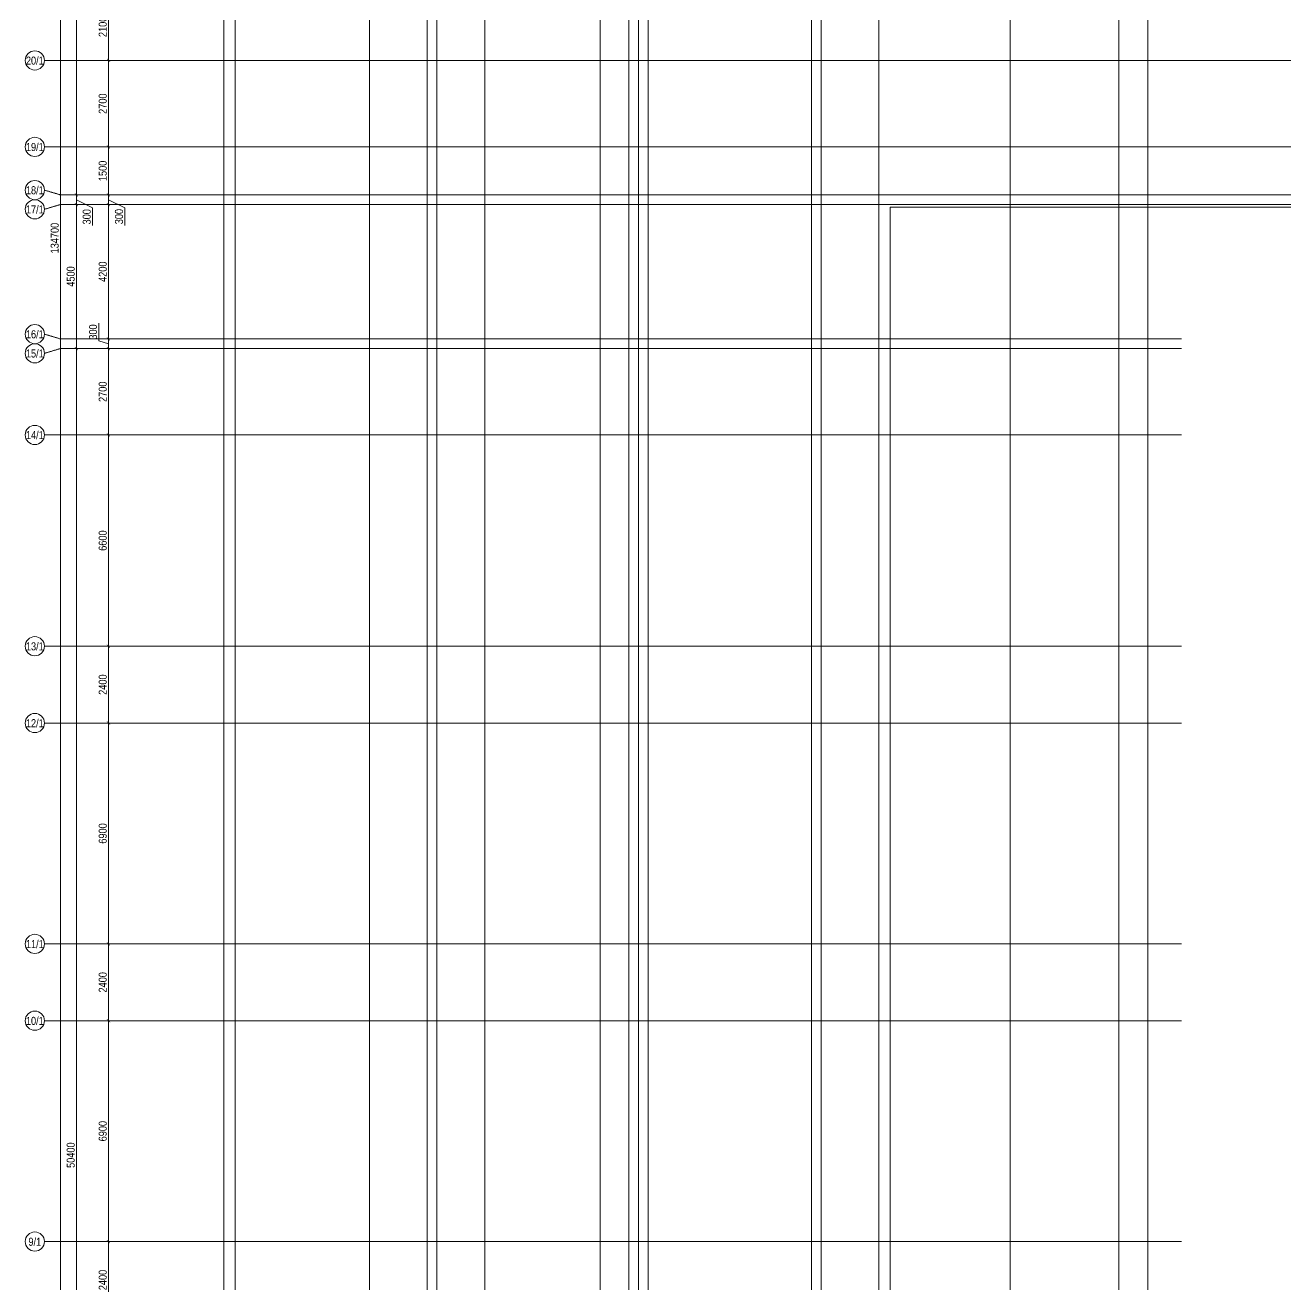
# Model space of a CAD drawing. Header units: millimetres. Extents: x -65509 to 912790, y 446 to 713294.
# Drawn here: x 102768 to 142133, y 592411 to 631762 of the extents above; entities that cross this region are included whole.
import ezdxf
from ezdxf.enums import TextEntityAlignment as Align

# ---------------------------------------------------------------- set-up
doc = ezdxf.new("R2010")
doc.units = ezdxf.units.MM
doc.linetypes.add('CENTER2', pattern=[28.575, 19.05, -3.175, 3.175, -3.175])
doc.linetypes.add('DASHED', pattern=[19.05, 12.7, -6.35])
doc.layers.get('Defpoints').update_dxf_attribs({"color": 250})
doc.layers.add('АР_Делит', color=250, linetype='Continuous', lineweight=0, plot=False)
doc.layers.add('РД_Оси_100', color=250, linetype='Continuous', lineweight=0)
doc.layers.add('РД_Оси_размер', color=250, linetype='Continuous', lineweight=0)
doc.styles.add('style1', font='ARIALN.TTF')
doc.styles.add('ккк', font='isocpeur.ttf', dxfattribs={"width": 0.85, "oblique": 15})
doc.dimstyles.new('Dim100_ареал', dxfattribs={"dimscale": 100, "dimtxt": 2.5, "dimasz": 1, "dimexe": 1, "dimexo": 1, "dimgap": 0.5, "dimtad": 1, "dimzin": 12, "dimdsep": 46, "dimtxsty": 'style1', "dimblk": 'ARCHTICK', "dimcen": 1, "dimdle": 1, "dimclrd": 256, "dimclre": 256, "dimaunit": 1, "dimadec": 0, "dimazin": 3, "dimtfac": 1, "dimtmove": 1, "dimatfit": 3, "dimldrblk": 'OPEN30', "dimfxl": 4, "dimfxlon": 1, "dimtolj": 1, "dimtzin": 0, "dimlwd": 9, "dimlwe": 9, "dimarcsym": 0})

# ---------------------------------------------------------------- blocks, each defined once
blk = doc.blocks.new('A-iden')
at = {"linetype": 'Continuous', "lineweight": 5}
blk.add_circle((0, -4), 3, dxfattribs=at)
at = {"color": 0, "linetype": 'Continuous', "lineweight": 20, "style": 'ккк', "width": 0.85}
blk.add_attdef('ID', text='', height=8, dxfattribs=at).set_placement((0.31, -3.85), align=Align.MIDDLE_CENTER)
blk = doc.blocks.new('_ArchTick')
at = {"color": 0, "linetype": 'ByBlock', "const_width": 0.15}
blk.add_lwpolyline([(-0.5, -0.5), (0.5, 0.5)], dxfattribs=at)
blk = doc.blocks.new('*D245')
at = {"layer": 'Defpoints', "color": 0, "transparency": 16777216}
for p in [(-5455, 134700), (-2955, 134700), (-2955, 0)]:
    blk.add_point(p, dxfattribs=at)
at = {"layer": 'РД_Оси_размер', "color": 0, "lineweight": 5, "transparency": 16777216}
for p, q in [((-5255, 134700), (-5555, 134700)), ((-5455, -100), (-5455, 134800)), ((-5255, 0), (-5555, 0))]:
    blk.add_line(p, q, dxfattribs=at)
at = {"layer": 'РД_Оси_размер', "color": 0, "lineweight": 5, "transparency": 16777216, "xscale": 100, "yscale": 100, "zscale": 100}
for p, rotation in [((-5455, 134700), 90), ((-5455, 0), 270)]:
    blk.add_blockref('_ArchTick', p, dxfattribs=dict(at, rotation=rotation))
at = {"layer": 'РД_Оси_размер', "color": 0, "transparency": 16777216, "insert": (-5633, 67350), "char_height": 250, "attachment_point": 5, "rotation": 90, "style": 'style1'}
blk.add_mtext('\\A1;134700', dxfattribs=at)
blk = doc.blocks.new('_Open30')
at = {"color": 0, "linetype": 'ByBlock', "lineweight": -2}
for p, q in [((-1, 0.27), (0, 0)), ((0, 0), (-1, -0.27)), ((0, 0), (-1, 0))]:
    blk.add_line(p, q, dxfattribs=at)
blk = doc.blocks.new('*D251')
at = {"layer": 'Defpoints', "color": 0, "transparency": 16777216}
for p in [(-3955, 36000), (-2955, 36000), (-2955, 33600)]:
    blk.add_point(p, dxfattribs=at)
at = {"layer": 'РД_Оси_размер', "color": 0, "lineweight": 5, "transparency": 16777216}
for p, q in [((-3755, 36000), (-4055, 36000)), ((-3955, 33500), (-3955, 36100)), ((-3755, 33600), (-4055, 33600))]:
    blk.add_line(p, q, dxfattribs=at)
at = {"layer": 'РД_Оси_размер', "color": 0, "lineweight": 5, "transparency": 16777216, "xscale": 100, "yscale": 100, "zscale": 100}
for p, rotation in [((-3955, 36000), 90), ((-3955, 33600), 270)]:
    blk.add_blockref('_ArchTick', p, dxfattribs=dict(at, rotation=rotation))
at = {"layer": 'РД_Оси_размер', "color": 0, "transparency": 16777216, "insert": (-4133, 34800), "char_height": 250, "attachment_point": 5, "rotation": 90, "style": 'style1'}
blk.add_mtext('\\A1;2400', dxfattribs=at)
blk = doc.blocks.new('*D252')
at = {"layer": 'Defpoints', "color": 0, "transparency": 16777216}
for p in [(-3955, 42900), (-2955, 42900), (-2955, 36000)]:
    blk.add_point(p, dxfattribs=at)
at = {"layer": 'РД_Оси_размер', "color": 0, "lineweight": 5, "transparency": 16777216}
for p, q in [((-3955, 35900), (-3955, 43000)), ((-3755, 42900), (-4055, 42900)), ((-3755, 36000), (-4055, 36000))]:
    blk.add_line(p, q, dxfattribs=at)
at = {"layer": 'РД_Оси_размер', "color": 0, "lineweight": 5, "transparency": 16777216, "xscale": 100, "yscale": 100, "zscale": 100}
for p, rotation in [((-3955, 42900), 90), ((-3955, 36000), 270)]:
    blk.add_blockref('_ArchTick', p, dxfattribs=dict(at, rotation=rotation))
at = {"layer": 'РД_Оси_размер', "color": 0, "transparency": 16777216, "insert": (-4133, 39450), "char_height": 250, "attachment_point": 5, "rotation": 90, "style": 'style1'}
blk.add_mtext('\\A1;6900', dxfattribs=at)
blk = doc.blocks.new('*D253')
at = {"layer": 'Defpoints', "color": 0, "transparency": 16777216}
for p in [(-3955, 45300), (-2955, 45300), (-2955, 42900)]:
    blk.add_point(p, dxfattribs=at)
at = {"layer": 'РД_Оси_размер', "color": 0, "lineweight": 5, "transparency": 16777216}
for p, q in [((-3755, 45300), (-4055, 45300)), ((-3955, 42800), (-3955, 45400)), ((-3755, 42900), (-4055, 42900))]:
    blk.add_line(p, q, dxfattribs=at)
at = {"layer": 'РД_Оси_размер', "color": 0, "lineweight": 5, "transparency": 16777216, "xscale": 100, "yscale": 100, "zscale": 100}
for p, rotation in [((-3955, 45300), 90), ((-3955, 42900), 270)]:
    blk.add_blockref('_ArchTick', p, dxfattribs=dict(at, rotation=rotation))
at = {"layer": 'РД_Оси_размер', "color": 0, "transparency": 16777216, "insert": (-4133, 44100), "char_height": 250, "attachment_point": 5, "rotation": 90, "style": 'style1'}
blk.add_mtext('\\A1;2400', dxfattribs=at)
blk = doc.blocks.new('*D254')
at = {"layer": 'Defpoints', "color": 0, "transparency": 16777216}
for p in [(-3955, 52200), (-2955, 52200), (-2955, 45300)]:
    blk.add_point(p, dxfattribs=at)
at = {"layer": 'РД_Оси_размер', "color": 0, "lineweight": 5, "transparency": 16777216}
for p, q in [((-3755, 52200), (-4055, 52200)), ((-3955, 45200), (-3955, 52300)), ((-3755, 45300), (-4055, 45300))]:
    blk.add_line(p, q, dxfattribs=at)
at = {"layer": 'РД_Оси_размер', "color": 0, "lineweight": 5, "transparency": 16777216, "xscale": 100, "yscale": 100, "zscale": 100}
for p, rotation in [((-3955, 52200), 90), ((-3955, 45300), 270)]:
    blk.add_blockref('_ArchTick', p, dxfattribs=dict(at, rotation=rotation))
at = {"layer": 'РД_Оси_размер', "color": 0, "transparency": 16777216, "insert": (-4133, 48750), "char_height": 250, "attachment_point": 5, "rotation": 90, "style": 'style1'}
blk.add_mtext('\\A1;6900', dxfattribs=at)
blk = doc.blocks.new('*D255')
at = {"layer": 'Defpoints', "color": 0, "transparency": 16777216}
for p in [(-3955, 54600), (-2955, 54600), (-2955, 52200)]:
    blk.add_point(p, dxfattribs=at)
at = {"layer": 'РД_Оси_размер', "color": 0, "lineweight": 5, "transparency": 16777216}
for p, q in [((-3755, 54600), (-4055, 54600)), ((-3955, 52100), (-3955, 54700)), ((-3755, 52200), (-4055, 52200))]:
    blk.add_line(p, q, dxfattribs=at)
at = {"layer": 'РД_Оси_размер', "color": 0, "lineweight": 5, "transparency": 16777216, "xscale": 100, "yscale": 100, "zscale": 100}
for p, rotation in [((-3955, 54600), 90), ((-3955, 52200), 270)]:
    blk.add_blockref('_ArchTick', p, dxfattribs=dict(at, rotation=rotation))
at = {"layer": 'РД_Оси_размер', "color": 0, "transparency": 16777216, "insert": (-4133, 53400), "char_height": 250, "attachment_point": 5, "rotation": 90, "style": 'style1'}
blk.add_mtext('\\A1;2400', dxfattribs=at)
blk = doc.blocks.new('*D256')
at = {"layer": 'Defpoints', "color": 0, "transparency": 16777216}
for p in [(-3955, 61200), (-2955, 61200), (-2955, 54600)]:
    blk.add_point(p, dxfattribs=at)
at = {"layer": 'РД_Оси_размер', "color": 0, "lineweight": 5, "transparency": 16777216}
for p, q in [((-3755, 61200), (-4055, 61200)), ((-3955, 54500), (-3955, 61300)), ((-3755, 54600), (-4055, 54600))]:
    blk.add_line(p, q, dxfattribs=at)
at = {"layer": 'РД_Оси_размер', "color": 0, "lineweight": 5, "transparency": 16777216, "xscale": 100, "yscale": 100, "zscale": 100}
for p, rotation in [((-3955, 61200), 90), ((-3955, 54600), 270)]:
    blk.add_blockref('_ArchTick', p, dxfattribs=dict(at, rotation=rotation))
at = {"layer": 'РД_Оси_размер', "color": 0, "transparency": 16777216, "insert": (-4133, 57900), "char_height": 250, "attachment_point": 5, "rotation": 90, "style": 'style1'}
blk.add_mtext('\\A1;6600', dxfattribs=at)
blk = doc.blocks.new('*D257')
at = {"layer": 'Defpoints', "color": 0, "transparency": 16777216}
for p in [(-3955, 63900), (-2955, 63900), (-2955, 61200)]:
    blk.add_point(p, dxfattribs=at)
at = {"layer": 'РД_Оси_размер', "color": 0, "lineweight": 5, "transparency": 16777216}
for p, q in [((-3755, 63900), (-4055, 63900)), ((-3955, 61100), (-3955, 64000)), ((-3755, 61200), (-4055, 61200))]:
    blk.add_line(p, q, dxfattribs=at)
at = {"layer": 'РД_Оси_размер', "color": 0, "lineweight": 5, "transparency": 16777216, "xscale": 100, "yscale": 100, "zscale": 100}
for p, rotation in [((-3955, 63900), 90), ((-3955, 61200), 270)]:
    blk.add_blockref('_ArchTick', p, dxfattribs=dict(at, rotation=rotation))
at = {"layer": 'РД_Оси_размер', "color": 0, "transparency": 16777216, "insert": (-4133, 62550), "char_height": 250, "attachment_point": 5, "rotation": 90, "style": 'style1'}
blk.add_mtext('\\A1;2700', dxfattribs=at)
blk = doc.blocks.new('*D258')
at = {"layer": 'Defpoints', "color": 0, "transparency": 16777216}
for p in [(-3955, 64200), (-2955, 64200), (-2955, 63900)]:
    blk.add_point(p, dxfattribs=at)
at = {"layer": 'РД_Оси_размер', "color": 0, "lineweight": 5, "transparency": 16777216}
for p, q in [((-4258, 64141), (-4258, 64693)), ((-3755, 64200), (-4055, 64200)), ((-3955, 63800), (-3955, 64300)), ((-3955, 64050), (-4258, 64141)), ((-3755, 63900), (-4055, 63900))]:
    blk.add_line(p, q, dxfattribs=at)
at = {"layer": 'РД_Оси_размер', "color": 0, "lineweight": 5, "transparency": 16777216, "xscale": 100, "yscale": 100, "zscale": 100}
for p, rotation in [((-3955, 64200), 90), ((-3955, 63900), 270)]:
    blk.add_blockref('_ArchTick', p, dxfattribs=dict(at, rotation=rotation))
at = {"layer": 'РД_Оси_размер', "color": 0, "transparency": 16777216, "insert": (-4435, 64417), "char_height": 250, "attachment_point": 5, "rotation": 90, "style": 'style1'}
blk.add_mtext('\\A1;300', dxfattribs=at)
blk = doc.blocks.new('*D259')
at = {"layer": 'Defpoints', "color": 0, "transparency": 16777216}
for p in [(-3955, 68400), (-2955, 68400), (-2955, 64200)]:
    blk.add_point(p, dxfattribs=at)
at = {"layer": 'РД_Оси_размер', "color": 0, "lineweight": 5, "transparency": 16777216}
for p, q in [((-3955, 64100), (-3955, 68500)), ((-3755, 68400), (-4055, 68400)), ((-3755, 64200), (-4055, 64200))]:
    blk.add_line(p, q, dxfattribs=at)
at = {"layer": 'РД_Оси_размер', "color": 0, "lineweight": 5, "transparency": 16777216, "xscale": 100, "yscale": 100, "zscale": 100}
for p, rotation in [((-3955, 68400), 90), ((-3955, 64200), 270)]:
    blk.add_blockref('_ArchTick', p, dxfattribs=dict(at, rotation=rotation))
at = {"layer": 'РД_Оси_размер', "color": 0, "transparency": 16777216, "insert": (-4133, 66300), "char_height": 250, "attachment_point": 5, "rotation": 90, "style": 'style1'}
blk.add_mtext('\\A1;4200', dxfattribs=at)
blk = doc.blocks.new('*D260')
at = {"layer": 'Defpoints', "color": 0, "transparency": 16777216}
for p in [(-3955, 68700), (-2955, 68700), (-2955, 68400)]:
    blk.add_point(p, dxfattribs=at)
at = {"layer": 'РД_Оси_размер', "color": 0, "lineweight": 5, "transparency": 16777216}
for p, q in [((-3755, 68700), (-4055, 68700)), ((-3955, 68300), (-3955, 68800)), ((-3955, 68550), (-3448, 68298)), ((-3755, 68400), (-4055, 68400)), ((-3448, 68298), (-3448, 67746))]:
    blk.add_line(p, q, dxfattribs=at)
at = {"layer": 'РД_Оси_размер', "color": 0, "lineweight": 5, "transparency": 16777216, "xscale": 100, "yscale": 100, "zscale": 100}
for p, rotation in [((-3955, 68700), 90), ((-3955, 68400), 270)]:
    blk.add_blockref('_ArchTick', p, dxfattribs=dict(at, rotation=rotation))
at = {"layer": 'РД_Оси_размер', "color": 0, "transparency": 16777216, "insert": (-3626, 68022), "char_height": 250, "attachment_point": 5, "rotation": 90, "style": 'style1'}
blk.add_mtext('\\A1;300', dxfattribs=at)
blk = doc.blocks.new('*D261')
at = {"layer": 'Defpoints', "color": 0, "transparency": 16777216}
for p in [(-3955, 70200), (-2955, 70200), (-2955, 68700)]:
    blk.add_point(p, dxfattribs=at)
at = {"layer": 'РД_Оси_размер', "color": 0, "lineweight": 5, "transparency": 16777216}
for p, q in [((-3755, 70200), (-4055, 70200)), ((-3955, 68600), (-3955, 70300)), ((-3755, 68700), (-4055, 68700))]:
    blk.add_line(p, q, dxfattribs=at)
at = {"layer": 'РД_Оси_размер', "color": 0, "lineweight": 5, "transparency": 16777216, "xscale": 100, "yscale": 100, "zscale": 100}
for p, rotation in [((-3955, 70200), 90), ((-3955, 68700), 270)]:
    blk.add_blockref('_ArchTick', p, dxfattribs=dict(at, rotation=rotation))
at = {"layer": 'РД_Оси_размер', "color": 0, "transparency": 16777216, "insert": (-4133, 69450), "char_height": 250, "attachment_point": 5, "rotation": 90, "style": 'style1'}
blk.add_mtext('\\A1;1500', dxfattribs=at)
blk = doc.blocks.new('*D262')
at = {"layer": 'Defpoints', "color": 0, "transparency": 16777216}
for p in [(-3955, 72900), (-2955, 72900), (-2955, 70200)]:
    blk.add_point(p, dxfattribs=at)
at = {"layer": 'РД_Оси_размер', "color": 0, "lineweight": 5, "transparency": 16777216}
for p, q in [((-3755, 72900), (-4055, 72900)), ((-3955, 70100), (-3955, 73000)), ((-3755, 70200), (-4055, 70200))]:
    blk.add_line(p, q, dxfattribs=at)
at = {"layer": 'РД_Оси_размер', "color": 0, "lineweight": 5, "transparency": 16777216, "xscale": 100, "yscale": 100, "zscale": 100}
for p, rotation in [((-3955, 72900), 90), ((-3955, 70200), 270)]:
    blk.add_blockref('_ArchTick', p, dxfattribs=dict(at, rotation=rotation))
at = {"layer": 'РД_Оси_размер', "color": 0, "transparency": 16777216, "insert": (-4133, 71550), "char_height": 250, "attachment_point": 5, "rotation": 90, "style": 'style1'}
blk.add_mtext('\\A1;2700', dxfattribs=at)
blk = doc.blocks.new('*D263')
at = {"layer": 'Defpoints', "color": 0, "transparency": 16777216}
for p in [(-3955, 75000), (-2955, 75000), (-2955, 72900)]:
    blk.add_point(p, dxfattribs=at)
at = {"layer": 'РД_Оси_размер', "color": 0, "lineweight": 5, "transparency": 16777216}
for p, q in [((-3755, 75000), (-4055, 75000)), ((-3955, 72800), (-3955, 75100)), ((-3755, 72900), (-4055, 72900))]:
    blk.add_line(p, q, dxfattribs=at)
at = {"layer": 'РД_Оси_размер', "color": 0, "lineweight": 5, "transparency": 16777216, "xscale": 100, "yscale": 100, "zscale": 100}
for p, rotation in [((-3955, 75000), 90), ((-3955, 72900), 270)]:
    blk.add_blockref('_ArchTick', p, dxfattribs=dict(at, rotation=rotation))
at = {"layer": 'РД_Оси_размер', "color": 0, "transparency": 16777216, "insert": (-4133, 73950), "char_height": 250, "attachment_point": 5, "rotation": 90, "style": 'style1'}
blk.add_mtext('\\A1;2100', dxfattribs=at)
blk = doc.blocks.new('*D237')
at = {"layer": 'Defpoints', "color": 0, "transparency": 16777216}
for p in [(-4955, 63900), (-2955, 63900), (-2955, 13500)]:
    blk.add_point(p, dxfattribs=at)
at = {"layer": 'РД_Оси_размер', "color": 0, "lineweight": 5, "transparency": 16777216}
for p, q in [((-4755, 63900), (-5055, 63900)), ((-4955, 13400), (-4955, 64000)), ((-4755, 13500), (-5055, 13500))]:
    blk.add_line(p, q, dxfattribs=at)
at = {"layer": 'РД_Оси_размер', "color": 0, "lineweight": 5, "transparency": 16777216, "xscale": 100, "yscale": 100, "zscale": 100}
for p, rotation in [((-4955, 63900), 90), ((-4955, 13500), 270)]:
    blk.add_blockref('_ArchTick', p, dxfattribs=dict(at, rotation=rotation))
at = {"layer": 'РД_Оси_размер', "color": 0, "transparency": 16777216, "insert": (-5133, 38700), "char_height": 250, "attachment_point": 5, "rotation": 90, "style": 'style1'}
blk.add_mtext('\\A1;50400', dxfattribs=at)
blk = doc.blocks.new('*D219')
at = {"layer": 'Defpoints', "color": 0, "transparency": 16777216}
for p in [(-4955, 68400), (-2955, 68400), (-2955, 63900)]:
    blk.add_point(p, dxfattribs=at)
at = {"layer": 'РД_Оси_размер', "color": 0, "lineweight": 5, "transparency": 16777216}
for p, q in [((-4955, 63800), (-4955, 68500)), ((-4755, 68400), (-5055, 68400)), ((-4755, 63900), (-5055, 63900))]:
    blk.add_line(p, q, dxfattribs=at)
at = {"layer": 'РД_Оси_размер', "color": 0, "lineweight": 5, "transparency": 16777216, "xscale": 100, "yscale": 100, "zscale": 100}
for p, rotation in [((-4955, 68400), 90), ((-4955, 63900), 270)]:
    blk.add_blockref('_ArchTick', p, dxfattribs=dict(at, rotation=rotation))
at = {"layer": 'РД_Оси_размер', "color": 0, "transparency": 16777216, "insert": (-5133, 66150), "char_height": 250, "attachment_point": 5, "rotation": 90, "style": 'style1'}
blk.add_mtext('\\A1;4500', dxfattribs=at)
blk = doc.blocks.new('*D238')
at = {"layer": 'Defpoints', "color": 0, "transparency": 16777216}
for p in [(-4955, 100500), (-2955, 100500), (-2955, 68700)]:
    blk.add_point(p, dxfattribs=at)
at = {"layer": 'РД_Оси_размер', "color": 0, "lineweight": 5, "transparency": 16777216}
for p, q in [((-4755, 100500), (-5055, 100500)), ((-4955, 68600), (-4955, 100600)), ((-4755, 68700), (-5055, 68700))]:
    blk.add_line(p, q, dxfattribs=at)
at = {"layer": 'РД_Оси_размер', "color": 0, "lineweight": 5, "transparency": 16777216, "xscale": 100, "yscale": 100, "zscale": 100}
for p, rotation in [((-4955, 100500), 90), ((-4955, 68700), 270)]:
    blk.add_blockref('_ArchTick', p, dxfattribs=dict(at, rotation=rotation))
at = {"layer": 'РД_Оси_размер', "color": 0, "transparency": 16777216, "insert": (-5133, 84600), "char_height": 250, "attachment_point": 5, "rotation": 90, "style": 'style1'}
blk.add_mtext('\\A1;31800', dxfattribs=at)
blk = doc.blocks.new('*D419')
at = {"layer": 'Defpoints', "color": 0, "transparency": 16777216}
for p in [(-2955, 68700), (-4955, 68400), (-2955, 68400)]:
    blk.add_point(p, dxfattribs=at)
at = {"layer": 'РД_Оси_размер', "color": 0, "lineweight": 5, "transparency": 16777216}
for p, q in [((-4755, 68700), (-5055, 68700)), ((-4955, 68800), (-4955, 68300)), ((-4955, 68550), (-4455, 68292)), ((-4755, 68400), (-5055, 68400)), ((-4455, 68292), (-4455, 67740))]:
    blk.add_line(p, q, dxfattribs=at)
at = {"layer": 'РД_Оси_размер', "color": 0, "lineweight": 5, "transparency": 16777216, "xscale": 100, "yscale": 100, "zscale": 100}
for p, rotation in [((-4955, 68700), 90), ((-4955, 68400), 270)]:
    blk.add_blockref('_ArchTick', p, dxfattribs=dict(at, rotation=rotation))
at = {"layer": 'РД_Оси_размер', "color": 0, "transparency": 16777216, "insert": (-4633, 68016), "char_height": 250, "attachment_point": 5, "rotation": 90, "style": 'style1'}
blk.add_mtext('\\A1;300', dxfattribs=at)
blk = doc.blocks.new('СОШ_2200_АР_ОСИ_М100_28.05.24')
at = {"layer": 'АР_Делит', "color": 5, "linetype": 'DASHED'}
blk.add_lwpolyline([(114955, 135155), (114955, -355), (93595.036, -355), (93595.036, 13855), (94145, 13855), (94145, 68320), (66055, 68320), (66055, 13857.73), (83455, 13857.73), (83455, -355), (45245, -355), (45245, 13145), (44695, 13145), (44695, 26755), (45245, 26755), (45245, 68320), (20455, 68320), (20455, 26755), (27955, 26755), (27955, 13145), (-355, 13145), (-355, 100855)], dxfattribs=at)
at = {"layer": 'РД_Оси_100', "linetype": 'CENTER2'}
for p, q in [((0, -6155), (0, 139938.679)), ((4200, -6155), (4200, 139938.679)), ((20100, -6155), (20100, 139938.679)), ((27600, -6155), (27600, 139938.679)), ((-5954.958, 72900), (95715.503, 72900)), ((29555, 61200), (-5954.958, 61200)), ((29555, 54600), (-5954.958, 54600)), ((29555, 52200), (-5954.958, 52200)), ((29555, 45300), (-5954.958, 45300)), ((29555, 42900), (-5954.958, 42900)), ((29555, 36000), (-5954.958, 36000))]:
    blk.add_line(p, q, dxfattribs=at)
at = {"layer": 'РД_Оси_100', "color": 1, "linetype": 'CENTER2'}
blk.add_line((24200, -6155), (24200, 139938.679), dxfattribs=at)
at = {"layer": 'РД_Оси_100', "linetype": 'CENTER2'}
for points in [[(5849.555, 139938.679), (6000, 139538.679), (6000, -6194.559)], [(6300, -6195.83), (6300, 139538.679), (6450, 139938.679)], [(7800, -6155), (7800, 139938.679)], [(11400, 139938.679), (11400, -6155)], [(12000.12, -6155), (12300, -5755), (12300, 139538.679), (12000, 139938.679)], [(12600, -6155), (12600, 139938.679)], [(13200, -6155), (12900, -5755), (12900, 139538.679), (13220.167, 139939.357)], [(17850, 139938.679), (18000, 139538.679), (18000, -6194.092)], [(18300, -6196.31), (18300, 139538.679), (18450, 139938.679)], [(28500, -6155), (28500, 139938.679)], [(119910, 70200), (-5954.958, 70200)], [(95715.503, 68700), (-5454.958, 68700), (-5954.958, 68850)], [(78274.959, 68400), (-5454.958, 68400), (-5954.958, 68250)], [(29555, 64200), (-5454.958, 64200), (-5954.958, 64350)], [(29555, 63900), (-5454.958, 63900), (-5954.958, 63750)]]:
    blk.add_lwpolyline(points, dxfattribs=at)
at = {"layer": 'РД_Оси_100', "color": 0}
ref = blk.add_blockref('A-iden', (-6254.958, 73300), dxfattribs=dict(at, xscale=100, yscale=100, zscale=100))
ref.add_attrib('ID', '20/1', dxfattribs={"layer": '0', "linetype": 'Continuous', "height": 250, "style": 'style1'}).set_placement((-6254.958, 72900), align=Align.MIDDLE)
ref = blk.add_blockref('A-iden', (-6254.958, 70600), dxfattribs=dict(at, xscale=100, yscale=100, zscale=100))
ref.add_attrib('ID', '19/1', dxfattribs={"layer": '0', "linetype": 'Continuous', "height": 250, "style": 'style1'}).set_placement((-6254.958, 70200), align=Align.MIDDLE)
ref = blk.add_blockref('A-iden', (-6254.958, 69250), dxfattribs=dict(at, xscale=100, yscale=100, zscale=100))
ref.add_attrib('ID', '18/1', dxfattribs={"layer": '0', "linetype": 'Continuous', "height": 250, "style": 'style1'}).set_placement((-6254.958, 68850), align=Align.MIDDLE)
ref = blk.add_blockref('A-iden', (-6254.958, 68650), dxfattribs=dict(at, xscale=100, yscale=100, zscale=100))
ref.add_attrib('ID', '17/1', dxfattribs={"layer": '0', "linetype": 'Continuous', "height": 250, "style": 'style1'}).set_placement((-6254.958, 68250), align=Align.MIDDLE)
ref = blk.add_blockref('A-iden', (-6254.958, 64750), dxfattribs=dict(at, xscale=100, yscale=100, zscale=100))
ref.add_attrib('ID', '16/1', dxfattribs={"layer": '0', "linetype": 'Continuous', "height": 250, "style": 'style1'}).set_placement((-6254.958, 64350), align=Align.MIDDLE)
ref = blk.add_blockref('A-iden', (-6254.958, 64150), dxfattribs=dict(at, xscale=100, yscale=100, zscale=100))
ref.add_attrib('ID', '15/1', dxfattribs={"layer": '0', "linetype": 'Continuous', "height": 250, "style": 'style1'}).set_placement((-6254.958, 63750), align=Align.MIDDLE)
ref = blk.add_blockref('A-iden', (-6254.958, 61600), dxfattribs=dict(at, xscale=100, yscale=100, zscale=100))
ref.add_attrib('ID', '14/1', dxfattribs={"layer": '0', "linetype": 'Continuous', "height": 250, "style": 'style1'}).set_placement((-6254.958, 61200), align=Align.MIDDLE)
ref = blk.add_blockref('A-iden', (-6254.958, 55000), dxfattribs=dict(at, xscale=100, yscale=100, zscale=100))
ref.add_attrib('ID', '13/1', dxfattribs={"layer": '0', "linetype": 'Continuous', "height": 250, "style": 'style1'}).set_placement((-6254.958, 54600), align=Align.MIDDLE)
ref = blk.add_blockref('A-iden', (-6254.958, 52600), dxfattribs=dict(at, xscale=100, yscale=100, zscale=100))
ref.add_attrib('ID', '12/1', dxfattribs={"layer": '0', "linetype": 'Continuous', "height": 250, "style": 'style1'}).set_placement((-6254.958, 52200), align=Align.MIDDLE)
ref = blk.add_blockref('A-iden', (-6254.958, 45700), dxfattribs=dict(at, xscale=100, yscale=100, zscale=100))
ref.add_attrib('ID', '11/1', dxfattribs={"layer": '0', "linetype": 'Continuous', "height": 250, "style": 'style1'}).set_placement((-6254.958, 45300), align=Align.MIDDLE)
ref = blk.add_blockref('A-iden', (-6254.958, 43300), dxfattribs=dict(at, xscale=100, yscale=100, zscale=100))
ref.add_attrib('ID', '10/1', dxfattribs={"layer": '0', "linetype": 'Continuous', "height": 250, "style": 'style1'}).set_placement((-6254.958, 42900), align=Align.MIDDLE)
ref = blk.add_blockref('A-iden', (-6254.958, 36400), dxfattribs=dict(at, xscale=100, yscale=100, zscale=100))
ref.add_attrib('ID', '9/1', dxfattribs={"layer": '0', "linetype": 'Continuous', "height": 250, "style": 'style1'}).set_placement((-6254.958, 36000), align=Align.MIDDLE)
at = {"layer": 'РД_Оси_размер'}
for base, p1, p2, picture, middle in [((-5454.958, 134700), (-2954.958, 0), (-2954.958, 134700), '*D245', (-5632.601, 67350)), ((-4954.958, 100500), (-2954.958, 68700), (-2954.958, 100500), '*D238', (-5132.601, 84600)), ((-3954.958, 75000), (-2954.958, 72900), (-2954.958, 75000), '*D263', (-4132.601, 73950)), ((-3954.958, 72900), (-2954.958, 70200), (-2954.958, 72900), '*D262', (-4132.601, 71550)), ((-3954.958, 70200), (-2954.958, 68700), (-2954.958, 70200), '*D261', (-4132.601, 69450)), ((-4954.958, 68400), (-2954.958, 63900), (-2954.958, 68400), '*D219', (-5132.601, 66150)), ((-3954.958, 68400), (-2954.958, 64200), (-2954.958, 68400), '*D259', (-4132.601, 66300)), ((-3954.958, 64200), (-2954.958, 63900), (-2954.958, 64200), '*D258', (-4435.244, 64190.793)), ((-4954.958, 63900), (-2954.958, 13500), (-2954.958, 63900), '*D237', (-5132.601, 38700)), ((-3954.958, 63900), (-2954.958, 61200), (-2954.958, 63900), '*D257', (-4132.601, 62550)), ((-3954.958, 61200), (-2954.958, 54600), (-2954.958, 61200), '*D256', (-4132.601, 57900)), ((-3954.958, 54600), (-2954.958, 52200), (-2954.958, 54600), '*D255', (-4132.601, 53400)), ((-3954.958, 52200), (-2954.958, 45300), (-2954.958, 52200), '*D254', (-4132.601, 48750)), ((-3954.958, 45300), (-2954.958, 42900), (-2954.958, 45300), '*D253', (-4132.601, 44100)), ((-3954.958, 42900), (-2954.958, 36000), (-2954.958, 42900), '*D252', (-4132.601, 39450)), ((-3954.958, 36000), (-2954.958, 33600), (-2954.958, 36000), '*D251', (-4132.601, 34800))]:
    dim = blk.add_linear_dim(base=base, p1=p1, p2=p2, angle=90, dimstyle='Dim100_ареал', dxfattribs=at)
    dim.commit()
    dim.dimension.update_dxf_attribs({"geometry": picture, "text_midpoint": middle})
for base, p1, p2, picture, middle in [((-4954.958, 68400), (-2954.958, 68700), (-2954.958, 68400), '*D419', (-4454.958, 68242.057)), ((-3954.958, 68700), (-2954.958, 68400), (-2954.958, 68700), '*D260', (-3448.316, 68248.494))]:
    dim = blk.add_linear_dim(base=base, p1=p1, p2=p2, angle=90, dimstyle='Dim100_ареал', dxfattribs=at)
    dim.commit()
    dim.dimension.update_dxf_attribs({"geometry": picture, "text_midpoint": middle, "dimtype": 128})

msp = doc.modelspace()

# ---------------------------------------------------------------- block references
at = {"layer": 'РД_Оси_100'}
msp.add_blockref('СОШ_2200_АР_ОСИ_М100_28.05.24', (109322.589, 557760.764), dxfattribs=at)

doc.saveas('drawing.dxf')
